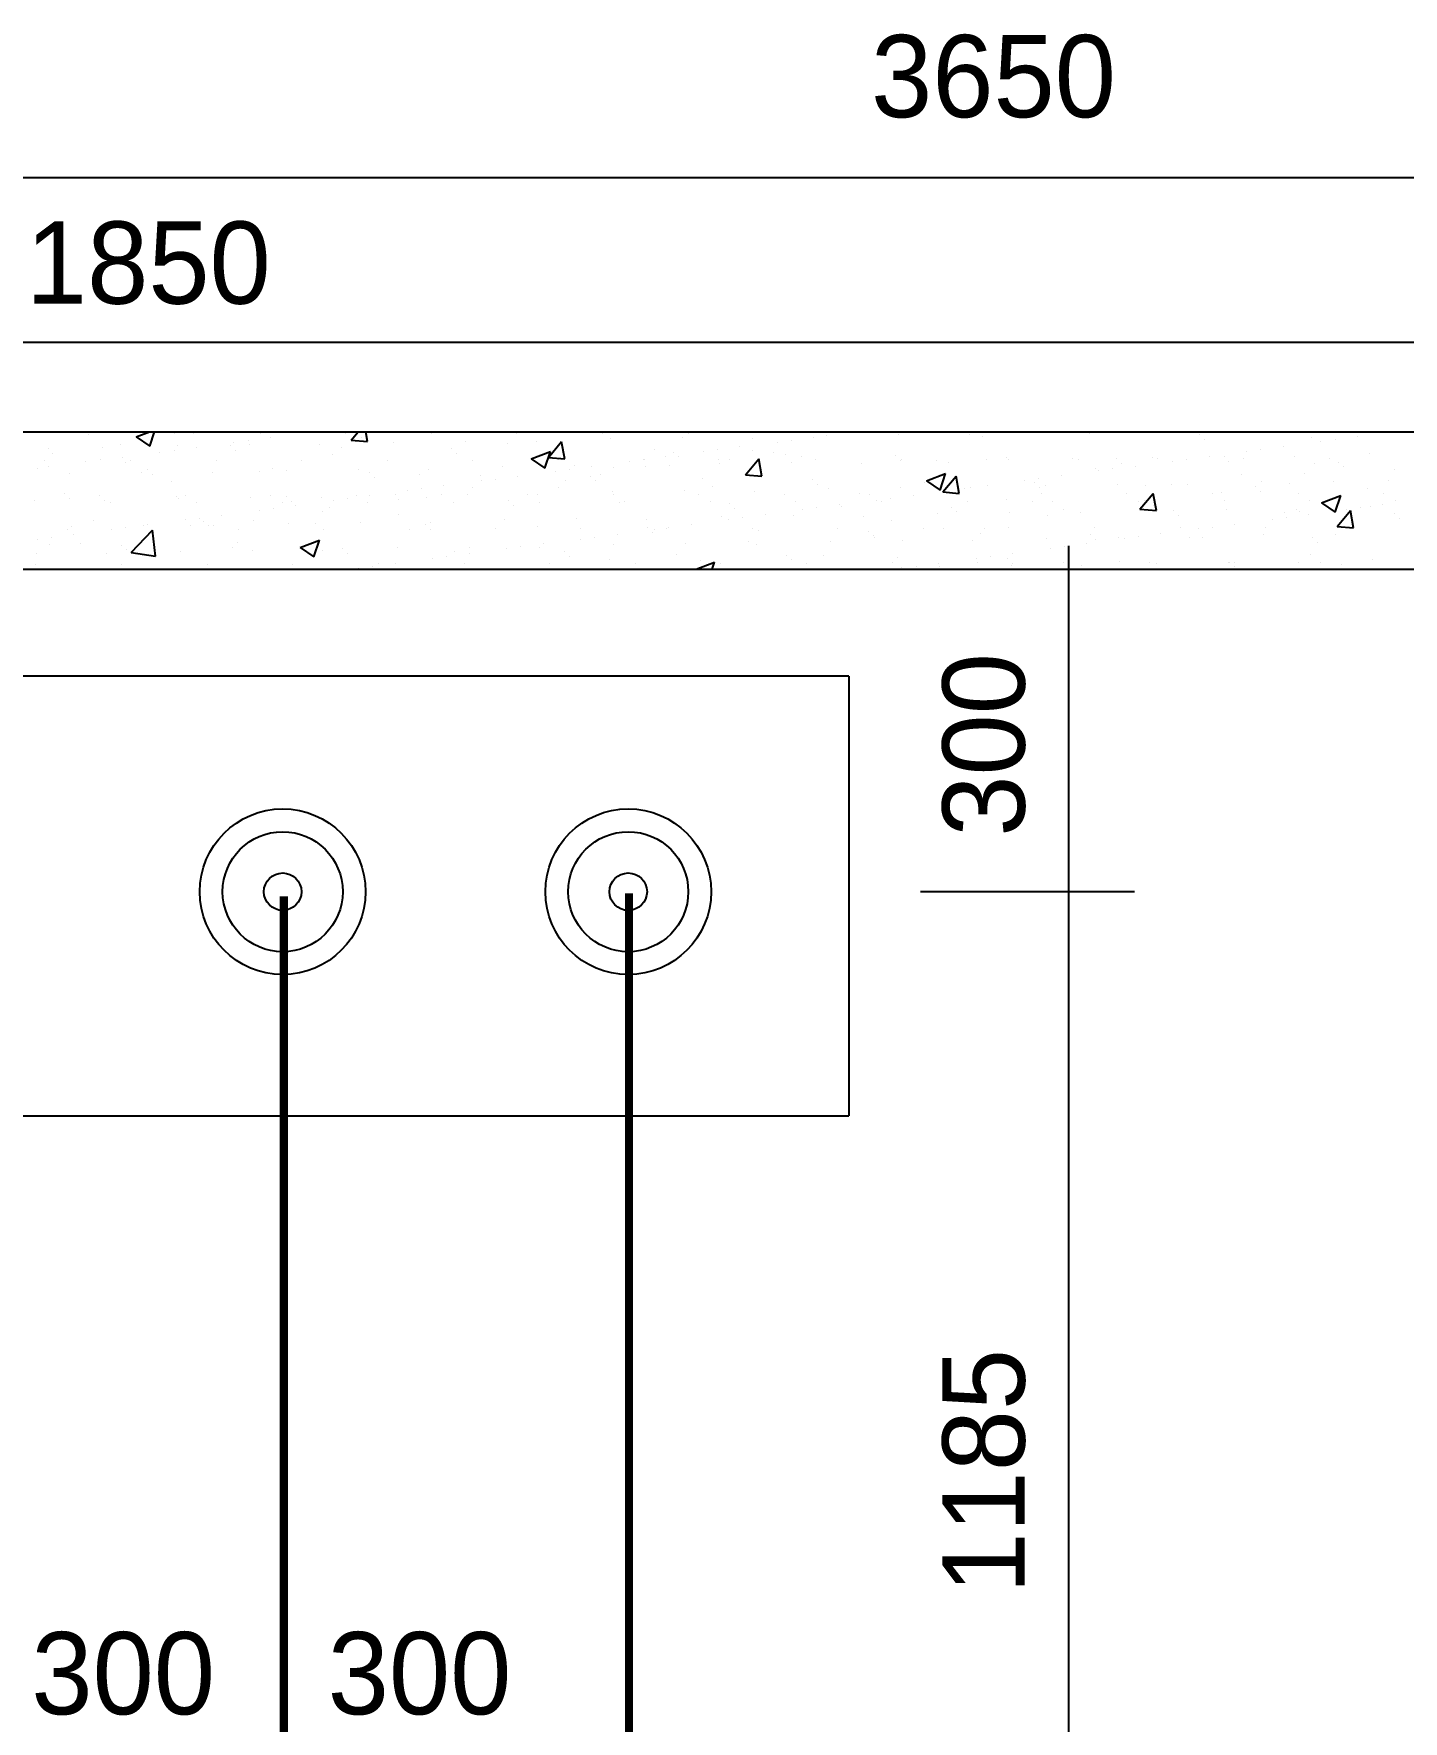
# Model space of a CAD drawing. Extents: x 0.013 to 0.842, y 0.009 to 0.544.
# Drawn here: x 0.23684 to 0.2618, y 0.16867 to 0.19944 of the extents above; entities that cross this region are included whole.
import ezdxf

# ---------------------------------------------------------------- set-up
doc = ezdxf.new("R2010")
doc.units = 0
doc.header["$LTSCALE"] = 250
doc.header["$MEASUREMENT"] = 0
doc.layers.get('0').update_dxf_attribs({"linetype": 'CONTINUOUS'})
doc.layers.add('DETALHES-DIVERSOS', color=7, linetype='CONTINUOUS')
doc.styles.add('ROMANS', font='TXT', dxfattribs={"height": 100})

# ---------------------------------------------------------------- blocks, each defined once
blk = doc.blocks.new('*X1')
at = {"color": 0}
for p, q in [((78516.58050786976, 56741.84203568538), (78516.58050786976, 56741.84203568538)), ((78827.9946940449, 56742.40794103907), (78827.9946940449, 56742.40794103907)), ((79002.1534249564, 56746.62551156375), (79002.1534249564, 56746.62551156375)), ((79139.40888022004, 56742.97384639277), (79139.40888022004, 56742.97384639277)), ((79450.82306639521, 56743.53975174645), (79450.82306639521, 56743.53975174645)), ((79762.23725257035, 56744.10565710016), (79762.23725257035, 56744.10565710016)), ((80073.65143874548, 56744.67156245388), (80073.65143874548, 56744.67156245388)), ((80385.06562492065, 56745.23746780754), (80385.06562492065, 56745.23746780754)), ((80650.93434717208, 56746.51699654116), (80650.93434717208, 56746.51699654116)), ((80696.47981109579, 56745.80337316125), (80696.47981109579, 56745.80337316125)), ((80978.5939933336, 56747.91379454276), (80978.5939933336, 56747.91379454276)), ((81007.89399727095, 56746.36927851495), (81007.89399727095, 56746.36927851495)), ((81319.3081834461, 56746.93518386865), (81319.3081834461, 56746.93518386865)), ((81630.72236962123, 56747.50108922235), (81630.72236962123, 56747.50108922235)), ((81677.47506900273, 56747.85011216225), (81677.47506900273, 56747.85011216225)), ((81844.73415392058, 56742.28594380563), (81844.73415392058, 56742.28594380563)), ((81942.13655579637, 56748.06699457605), (81942.13655579637, 56748.06699457605)), ((82195.04314172005, 56749.96200792368), (82195.04314172005, 56749.96200792368)), ((82253.55074197156, 56748.63289992972), (82253.55074197156, 56748.63289992972)), ((82564.9649281467, 56749.19880528342), (82564.9649281467, 56749.19880528342)), ((82876.37911432183, 56749.76471063714), (82876.37911432183, 56749.76471063714)), ((82955.03456171068, 56749.20207752172), (82955.03456171068, 56749.20207752172)), ((78205.1663216946, 56741.27613033168), (78205.1663216946, 56741.27613033168)), ((78256.75617084459, 56690.74853789616), (78256.75617084459, 56690.74853789616)), ((78319.36781127266, 56703.63424623342), (78319.36781127266, 56703.63424623342)), ((78515.84972045253, 56682.60241427981), (78515.84972045253, 56682.60241427981)), ((78526.84549230238, 56700.47933614024), (78526.84549230238, 56700.47933614024)), ((78597.14819908519, 56693.30556204186), (78597.14819908519, 56693.30556204186)), ((78719.51291219925, 56700.19712469874), (78719.51291219925, 56700.19712469874)), ((78732.9761450934, 56711.18765037601), (78732.9761450934, 56711.18765037601)), ((78737.94484561951, 56683.30736950834), (78737.94484561951, 56683.30736950834)), ((78785.02700031553, 56718.04027546756), (78785.02700031553, 56718.04027546756)), ((78788.60460368713, 56703.81813937974), (78788.60460368713, 56703.81813937974)), ((78866.32547894819, 56728.74342322961), (78866.32547894819, 56728.74342322961)), ((79044.41356501968, 56702.59123190166), (79044.41356501968, 56702.59123190166)), ((79125.55623182033, 56691.35528150312), (79125.55623182033, 56691.35528150312)), ((79314.50288647748, 56712.32203014574), (79314.50288647748, 56712.32203014574)), ((79525.70133274693, 56687.91815996843), (79525.70133274693, 56687.91815996843)), ((79576.26199786222, 56715.66083338524), (79576.26199786222, 56715.66083338524)), ((79832.07095919477, 56714.43392590716), (79832.07095919477, 56714.43392590716)), ((80102.16028065256, 56724.16472415125), (80102.16028065256, 56724.16472415125)), ((80363.9193920373, 56727.50352739074), (80363.9193920373, 56727.50352739074)), ((80492.29028882974, 56683.89069725882), (80492.29028882974, 56683.89069725882)), ((80573.5887674624, 56694.59384502087), (80573.5887674624, 56694.59384502087)), ((80619.72835336985, 56726.27661991266), (80619.72835336985, 56726.27661991266)), ((80709.41671347061, 56712.47593335502), (80709.41671347061, 56712.47593335502)), ((80761.46756869274, 56719.32855844657), (80761.46756869274, 56719.32855844657)), ((80842.76604732539, 56730.03170620862), (80842.76604732539, 56730.03170620862)), ((80889.81767482765, 56736.00741815675), (80889.81767482765, 56736.00741815675)), ((81151.57678621239, 56739.34622139624), (81151.57678621239, 56739.34622139624)), ((81407.38574754495, 56738.11931391818), (81407.38574754495, 56738.11931391818)), ((81457.12276771976, 56734.23803181086), (81457.12276771976, 56734.23803181086)), ((82244.87925484717, 56738.84882227094), (82244.87925484717, 56738.84882227094)), ((82263.31118826743, 56721.95906708055), (82263.31118826743, 56721.95906708055)), ((82468.73085720681, 56685.17898023778), (82468.73085720681, 56685.17898023778)), ((82550.02933583947, 56695.88212799983), (82550.02933583947, 56695.88212799983)), ((82650.92257446825, 56730.00697907533), (82650.92257446825, 56730.00697907533)), ((82685.85728184768, 56713.76421633398), (82685.85728184768, 56713.76421633398)), ((82737.90813706981, 56720.61684142553), (82737.90813706981, 56720.61684142553)), ((82819.20661570247, 56731.31998918758), (82819.20661570247, 56731.31998918758)), ((78045.56259576578, 56643.99629547555), (78045.56259576578, 56643.99629547555)), ((78058.7936393592, 56622.42983966637), (78058.7936393592, 56622.42983966637)), ((78194.62158536741, 56640.31192800051), (78194.62158536741, 56640.31192800051)), ((78246.67244058954, 56647.16455309207), (78246.67244058954, 56647.16455309207)), ((78327.97091922219, 56657.86770085411), (78327.97091922219, 56657.86770085411)), ((78356.97678194092, 56644.56220082925), (78356.97678194092, 56644.56220082925)), ((78463.7988652304, 56675.74978918826), (78463.7988652304, 56675.74978918826)), ((78668.39096811607, 56645.12810618295), (78668.39096811607, 56645.12810618295)), ((78979.80515429121, 56645.69401153664), (78979.80515429121, 56645.69401153664)), ((79291.21934046636, 56646.25991689034), (79291.21934046636, 56646.25991689034)), ((79544.13326616719, 56671.02840477804), (79544.13326616719, 56671.02840477804)), ((79602.63352664153, 56646.82582224402), (79602.63352664153, 56646.82582224402)), ((79711.4812514705, 56621.90218869784), (79711.4812514705, 56621.90218869784)), ((79914.04771281668, 56647.39172759773), (79914.04771281668, 56647.39172759773)), ((79931.74465236801, 56679.07631677282), (79931.74465236801, 56679.07631677282)), ((79973.24036285524, 56625.24099193734), (79973.24036285524, 56625.24099193734)), ((80035.2342077364, 56623.71812264538), (80035.2342077364, 56623.71812264538)), ((80171.06215374461, 56641.60021097952), (80171.06215374461, 56641.60021097952)), ((80223.11300896674, 56648.45283607108), (80223.11300896674, 56648.45283607108)), ((80225.4618989918, 56647.95763295145), (80225.4618989918, 56647.95763295145)), ((80229.0493241878, 56624.01408445926), (80229.0493241878, 56624.01408445926)), ((80304.4114875994, 56659.15598383312), (80304.4114875994, 56659.15598383312)), ((80331.8897532946, 56675.63919523812), (80331.8897532946, 56675.63919523812)), ((80350.32168671486, 56658.74944004773), (80350.32168671486, 56658.74944004773)), ((80440.23943360761, 56677.03807216727), (80440.23943360761, 56677.03807216727)), ((80499.13864564558, 56633.74488270334), (80499.13864564558, 56633.74488270334)), ((80536.87608516696, 56648.52353830511), (80536.87608516696, 56648.52353830511)), ((80737.93307291568, 56666.79735204251), (80737.93307291568, 56666.79735204251)), ((80760.89775703033, 56637.08368594284), (80760.89775703033, 56637.08368594284)), ((80848.2902713421, 56649.08944365882), (80848.2902713421, 56649.08944365882)), ((81016.70671836288, 56635.85677846476), (81016.70671836288, 56635.85677846476)), ((81138.07817384228, 56663.36023050783), (81138.07817384228, 56663.36023050783)), ((81156.51010726254, 56646.47047531744), (81156.51010726254, 56646.47047531744)), ((81159.70445751726, 56649.65534901252), (81159.70445751726, 56649.65534901252)), ((81286.79603982068, 56645.58757670885), (81286.79603982068, 56645.58757670885)), ((81471.11864369242, 56650.22125436622), (81471.11864369242, 56650.22125436622)), ((81544.12149346336, 56654.51838731221), (81544.12149346336, 56654.51838731221)), ((81548.55515120541, 56648.92637994834), (81548.55515120541, 56648.92637994834)), ((81782.53282986754, 56650.78715971992), (81782.53282986754, 56650.78715971992)), ((81804.36411253798, 56647.69947247026), (81804.36411253798, 56647.69947247026)), ((81944.26659438995, 56651.08126577751), (81944.26659438995, 56651.08126577751)), ((81962.69852781021, 56634.19151058712), (81962.69852781021, 56634.19151058712)), ((82011.67477611348, 56625.00640562434), (82011.67477611348, 56625.00640562434)), ((82074.45343399578, 56657.43027071435), (82074.45343399578, 56657.43027071435)), ((82093.94701604269, 56651.35306507361), (82093.94701604269, 56651.35306507361)), ((82147.50272212169, 56642.88849395848), (82147.50272212169, 56642.88849395848)), ((82199.55357734382, 56649.74111905004), (82199.55357734382, 56649.74111905004)), ((82280.85205597647, 56660.44426681208), (82280.85205597647, 56660.44426681208)), ((82336.21254538052, 56660.76907395384), (82336.21254538052, 56660.76907395384)), ((82350.30991401103, 56642.2394225819), (82350.30991401103, 56642.2394225819)), ((82405.36120221787, 56651.91897042729), (82405.36120221787, 56651.91897042729)), ((82416.68000198469, 56678.32635514623), (82416.68000198469, 56678.32635514623)), ((82592.02150671306, 56659.54216647577), (82592.02150671306, 56659.54216647577)), ((82716.77538839301, 56652.48487578099), (82716.77538839301, 56652.48487578099)), ((82750.45501493762, 56638.80230104721), (82750.45501493762, 56638.80230104721)), ((82768.88694835787, 56621.91254585682), (82768.88694835787, 56621.91254585682)), ((82862.11082817086, 56669.27296471985), (82862.11082817086, 56669.27296471985)), ((78018.75515081544, 56615.86668974), (78018.75515081544, 56615.86668974)), ((78136.16646312032, 56598.21680068684), (78136.16646312032, 56598.21680068684)), ((78397.92557450506, 56601.55560392632), (78397.92557450506, 56601.55560392632)), ((78418.90025174203, 56612.42956820531), (78418.90025174203, 56612.42956820531)), ((78437.33218516229, 56595.53981301491), (78437.33218516229, 56595.53981301491)), ((78653.73453583762, 56600.32869644826), (78653.73453583762, 56600.32869644826)), ((78824.94357136311, 56603.5877250097), (78824.94357136311, 56603.5877250097)), ((78923.82385729541, 56610.05949469234), (78923.82385729541, 56610.05949469234)), ((79185.58296868016, 56613.39829793182), (79185.58296868016, 56613.39829793182)), ((79225.0886722897, 56600.15060347501), (79225.0886722897, 56600.15060347501)), ((79243.52060570996, 56583.26084828461), (79243.52060570996, 56583.26084828461)), ((79441.39193001272, 56612.17139045376), (79441.39193001272, 56612.17139045376)), ((79631.13199191079, 56591.30876027939), (79631.13199191079, 56591.30876027939)), ((79632.70759401862, 56570.72448860403), (79632.70759401862, 56570.72448860403)), ((79684.75844924075, 56577.57711369558), (79684.75844924075, 56577.57711369558)), ((79766.0569278734, 56588.28026145763), (79766.0569278734, 56588.28026145763)), ((79901.88487388162, 56606.16234979178), (79901.88487388162, 56606.16234979178)), ((79953.93572910374, 56613.01497488333), (79953.93572910374, 56613.01497488333)), ((80031.27709283738, 56587.87163874471), (80031.27709283738, 56587.87163874471)), ((80049.70902625764, 56570.98188355431), (80049.70902625764, 56570.98188355431)), ((80437.32041245846, 56579.02979554908), (80437.32041245846, 56579.02979554908)), ((80837.46551338505, 56575.59267401439), (80837.46551338505, 56575.59267401439)), ((80855.8974468053, 56558.702918824), (80855.8974468053, 56558.702918824)), ((81243.50883300614, 56566.75083081879), (81243.50883300614, 56566.75083081879)), ((81609.1481623957, 56572.01277158299), (81609.1481623957, 56572.01277158299)), ((81643.65393393273, 56563.31370928409), (81643.65393393273, 56563.31370928409)), ((81661.19901761782, 56578.86539667454), (81661.19901761782, 56578.86539667454)), ((81742.49749625048, 56589.56854443659), (81742.49749625048, 56589.56854443659)), ((81878.32544225869, 56607.45063277073), (81878.32544225869, 56607.45063277073)), ((81930.37629748082, 56614.30325786229), (81930.37629748082, 56614.30325786229)), ((81945.53351619845, 56558.50653850043), (81945.53351619845, 56558.50653850043)), ((82471.4317989888, 56567.01042926645), (82471.4317989888, 56567.01042926645)), ((82733.19091037354, 56570.34923250593), (82733.19091037354, 56570.34923250593)), ((78007.246545323, 56499.29306847292), (78007.246545323, 56499.29306847292)), ((78118.28759128481, 56524.66201171188), (78118.28759128481, 56524.66201171188)), ((78136.71952470507, 56507.77225652149), (78136.71952470507, 56507.77225652149)), ((78243.7595855318, 56517.73088751404), (78243.7595855318, 56517.73088751404)), ((78263.05550665555, 56498.06616099484), (78263.05550665555, 56498.06616099484)), ((78524.33091090589, 56515.82016851626), (78524.33091090589, 56515.82016851626)), ((78533.14482811335, 56507.79695923893), (78533.14482811335, 56507.79695923893)), ((78555.17377170695, 56518.29679286775), (78555.17377170695, 56518.29679286775)), ((78794.9039394981, 56511.13576247842), (78794.9039394981, 56511.13576247842)), ((78866.5879578821, 56518.86269822145), (78866.5879578821, 56518.86269822145)), ((78924.47601183248, 56512.38304698158), (78924.47601183248, 56512.38304698158)), ((79050.71290083065, 56509.90885500034), (79050.71290083065, 56509.90885500034)), ((79094.35303429262, 56499.84876622853), (79094.35303429262, 56499.84876622853)), ((79146.40388951475, 56506.70139132009), (79146.40388951475, 56506.70139132009)), ((79178.00214405725, 56519.42860357514), (79178.00214405725, 56519.42860357514)), ((79227.70236814741, 56517.40453908213), (79227.70236814741, 56517.40453908213)), ((79320.80222228845, 56519.63965324443), (79320.80222228845, 56519.63965324443)), ((79330.51933145356, 56503.54120378596), (79330.51933145356, 56503.54120378596)), ((79363.53031415562, 56535.28662741628), (79363.53031415562, 56535.28662741628)), ((79415.58116937775, 56542.13925250783), (79415.58116937775, 56542.13925250783)), ((79489.41633023239, 56519.99450892884), (79489.41633023239, 56519.99450892884)), ((79496.8796480104, 56552.84240026988), (79496.8796480104, 56552.84240026988)), ((79582.56133367318, 56522.97845648392), (79582.56133367318, 56522.97845648392)), ((79730.66443238016, 56500.10408225127), (79730.66443238016, 56500.10408225127)), ((79800.83051640756, 56520.56041428252), (79800.83051640756, 56520.56041428252)), ((79838.37029500573, 56521.75154900586), (79838.37029500573, 56521.75154900586)), ((80108.45961646353, 56531.48234724993), (80108.45961646353, 56531.48234724993)), ((80112.24470258271, 56521.12631963623), (80112.24470258271, 56521.12631963623)), ((80370.21872784826, 56534.82115048942), (80370.21872784826, 56534.82115048942)), ((80423.65888875783, 56521.69222498994), (80423.65888875783, 56521.69222498994)), ((80626.02768918082, 56533.59424301136), (80626.02768918082, 56533.59424301136)), ((80735.073074933, 56522.25813034362), (80735.073074933, 56522.25813034362)), ((80896.11701063861, 56543.32504125543), (80896.11701063861, 56543.32504125543)), ((81046.48726110814, 56522.82403569732), (81046.48726110814, 56522.82403569732)), ((81070.79360266977, 56501.13704920751), (81070.79360266977, 56501.13704920751)), ((81122.8444578919, 56507.98967429907), (81122.8444578919, 56507.98967429907)), ((81157.87612202336, 56546.66384449493), (81157.87612202336, 56546.66384449493)), ((81204.14293652456, 56518.69282206112), (81204.14293652456, 56518.69282206112)), ((81357.9014472833, 56523.38994105102), (81357.9014472833, 56523.38994105102)), ((81392.02173775483, 56543.42753548679), (81392.02173775483, 56543.42753548679)), ((81400.07101957394, 56496.52496063368), (81400.07101957394, 56496.52496063368)), ((81413.6850833559, 56545.43693701686), (81413.6850833559, 56545.43693701686)), ((81473.32021638748, 56554.13068324884), (81473.32021638748, 56554.13068324884)), ((81662.08586735299, 56546.4239540937), (81662.08586735299, 56546.4239540937)), ((81669.31563345845, 56523.95584640471), (81669.31563345845, 56523.95584640471)), ((81683.77440481371, 56555.16773526093), (81683.77440481371, 56555.16773526093)), ((81711.4852057491, 56497.09086598737), (81711.4852057491, 56497.09086598737)), ((81980.72981963358, 56524.52175175842), (81980.72981963358, 56524.52175175842)), ((82022.89939192422, 56497.65677134108), (82022.89939192422, 56497.65677134108)), ((82049.69725355381, 56554.47186608847), (82049.69725355381, 56554.47186608847)), ((82201.34247753101, 56557.27963102236), (82201.34247753101, 56557.27963102236)), ((82292.14400580872, 56525.08765711211), (82292.14400580872, 56525.08765711211)), ((82334.31357809936, 56498.22267669477), (82334.31357809936, 56498.22267669477)), ((82449.8423544804, 56551.03474455378), (82449.8423544804, 56551.03474455378)), ((82468.27428790065, 56534.14498936339), (82468.27428790065, 56534.14498936339)), ((82603.5581919839, 56525.65356246578), (82603.5581919839, 56525.65356246578)), ((82645.72776427455, 56498.78858204844), (82645.72776427455, 56498.78858204844)), ((82855.88567410148, 56542.19290135817), (82855.88567410148, 56542.19290135817)), ((82914.97237815904, 56526.21946781949), (82914.97237815904, 56526.21946781949)), ((82957.14195044969, 56499.35448740215), (82957.14195044969, 56499.35448740215)), ((78285.92915782245, 56490.8659070967), (78285.92915782245, 56490.8659070967)), ((78597.34334399759, 56491.43181245041), (78597.34334399759, 56491.43181245041)), ((78608.04932978876, 56435.82566894459), (78608.04932978876, 56435.82566894459)), ((78689.34780842141, 56446.52881670664), (78689.34780842141, 56446.52881670664)), ((78825.17575442963, 56464.41090504079), (78825.17575442963, 56464.41090504079)), ((78877.22660965176, 56471.26353013234), (78877.22660965176, 56471.26353013234)), ((78908.75753017275, 56491.99771780411), (78908.75753017275, 56491.99771780411)), ((78942.90794525274, 56495.49329179119), (78942.90794525274, 56495.49329179119)), ((78958.52508828441, 56481.96667789439), (78958.52508828441, 56481.96667789439)), ((79220.17171634789, 56492.5636231578), (79220.17171634789, 56492.5636231578)), ((79531.58590252303, 56493.1295285115), (79531.58590252303, 56493.1295285115)), ((79749.09636580042, 56483.21432706088), (79749.09636580042, 56483.21432706088)), ((79843.0000886982, 56493.69543386518), (79843.0000886982, 56493.69543386518)), ((80136.70775200124, 56491.26223905566), (80136.70775200124, 56491.26223905566)), ((80154.41427487336, 56494.26133921889), (80154.41427487336, 56494.26133921889)), ((80465.82846104847, 56494.8272445726), (80465.82846104847, 56494.8272445726)), ((80505.43798145655, 56441.06250580203), (80505.43798145655, 56441.06250580203)), ((80536.85285292783, 56487.82511752097), (80536.85285292783, 56487.82511752097)), ((80555.28478634809, 56470.93536233057), (80555.28478634809, 56470.93536233057)), ((80584.4898981659, 56437.11395192357), (80584.4898981659, 56437.11395192357)), ((80665.78837679856, 56447.81709968562), (80665.78837679856, 56447.81709968562)), ((80767.19709284129, 56444.40130904152), (80767.19709284129, 56444.40130904152)), ((80777.24264722364, 56495.39314992628), (80777.24264722364, 56495.39314992628)), ((80801.61632280677, 56465.69918801977), (80801.61632280677, 56465.69918801977)), ((80853.6671780289, 56472.55181311132), (80853.6671780289, 56472.55181311132)), ((80934.96565666156, 56483.25496087337), (80934.96565666156, 56483.25496087337)), ((80942.8961725489, 56478.98327432535), (80942.8961725489, 56478.98327432535)), ((81023.00605417385, 56443.17440156345), (81023.00605417385, 56443.17440156345)), ((81088.65683339878, 56495.95905527998), (81088.65683339878, 56495.95905527998)), ((81293.09537563163, 56452.90519980753), (81293.09537563163, 56452.90519980753)), ((81343.04127347551, 56475.54615279067), (81343.04127347551, 56475.54615279067)), ((81361.47320689577, 56458.65639760028), (81361.47320689577, 56458.65639760028)), ((81554.85448701639, 56456.24400304702), (81554.85448701639, 56456.24400304702)), ((81749.08459309659, 56466.70430959505), (81749.08459309659, 56466.70430959505)), ((81810.66344834895, 56455.01709556895), (81810.66344834895, 56455.01709556895)), ((82149.22969402318, 56463.26718806035), (82149.22969402318, 56463.26718806035)), ((82167.66162744343, 56446.37743286996), (82167.66162744343, 56446.37743286996)), ((82342.51188119147, 56468.08669705253), (82342.51188119147, 56468.08669705253)), ((82555.27301364426, 56454.42534486474), (82555.27301364426, 56454.42534486474)), ((82560.93046654305, 56438.40223490255), (82560.93046654305, 56438.40223490255)), ((82598.32084252403, 56466.85978957445), (82598.32084252403, 56466.85978957445)), ((82642.22894517571, 56449.10538266459), (82642.22894517571, 56449.10538266459)), ((82778.05689118386, 56466.98747099872), (82778.05689118386, 56466.98747099872)), ((82830.10774640599, 56473.84009609027), (82830.10774640599, 56473.84009609027)), ((82868.41016398183, 56476.59058781854), (82868.41016398183, 56476.59058781854)), ((82911.40622503865, 56484.54324385232), (82911.40622503865, 56484.54324385232)), ((82955.41811457084, 56450.98822333005), (82955.41811457084, 56450.98822333005)), ((78126.32543189361, 56393.58607224058), (78126.32543189361, 56393.58607224058)), ((78142.46579893128, 56405.53442378552), (78142.46579893128, 56405.53442378552)), ((78150.99324869542, 56375.65309433114), (78150.99324869542, 56375.65309433114)), ((78223.71825044867, 56428.05261202284), (78223.71825044867, 56428.05261202284)), ((78286.82119470363, 56393.53518266529), (78286.82119470363, 56393.53518266529)), ((78338.87204992576, 56400.38780775684), (78338.87204992576, 56400.38780775684)), ((78404.22491031603, 56408.87322702502), (78404.22491031603, 56408.87322702502)), ((78420.17052855842, 56411.09095551889), (78420.17052855842, 56411.09095551889)), ((78437.73961806876, 56394.15197759427), (78437.73961806876, 56394.15197759427)), ((78555.99847456663, 56428.97304385304), (78555.99847456663, 56428.97304385304)), ((78623.86335137526, 56424.61549048815), (78623.86335137526, 56424.61549048815)), ((78642.29528479552, 56407.72573529775), (78642.29528479552, 56407.72573529775)), ((78660.03387164859, 56407.64631954694), (78660.03387164859, 56407.64631954694)), ((78749.1538042439, 56394.71788294797), (78749.1538042439, 56394.71788294797)), ((78930.12319310638, 56417.37711779102), (78930.12319310638, 56417.37711779102)), ((79029.90667099634, 56415.77364729254), (79029.90667099634, 56415.77364729254)), ((79060.56799041906, 56395.28378830168), (79060.56799041906, 56395.28378830168)), ((79191.88230449113, 56420.71592103052), (79191.88230449113, 56420.71592103052)), ((79371.9821765942, 56395.84969365536), (79371.9821765942, 56395.84969365536)), ((79430.05177192292, 56412.33652575785), (79430.05177192292, 56412.33652575785)), ((79447.69126582367, 56419.48901355244), (79447.69126582367, 56419.48901355244)), ((79448.48370534318, 56395.44677056745), (79448.48370534318, 56395.44677056745)), ((79683.39636276934, 56396.41559900907), (79683.39636276934, 56396.41559900907)), ((79717.78058728146, 56429.21981179653), (79717.78058728146, 56429.21981179653)), ((79836.09509154402, 56403.49468256223), (79836.09509154402, 56403.49468256223)), ((79979.53969866621, 56432.55861503602), (79979.53969866621, 56432.55861503602)), ((79994.81054894452, 56396.98150436275), (79994.81054894452, 56396.98150436275)), ((80127.43381707257, 56376.94137731013), (80127.43381707257, 56376.94137731013)), ((80235.34865999875, 56431.33170755794), (80235.34865999875, 56431.33170755794)), ((80236.2401924706, 56400.05756102755), (80236.2401924706, 56400.05756102755)), ((80254.67212589087, 56383.16780583715), (80254.67212589087, 56383.16780583715)), ((80263.26176308078, 56394.82346564427), (80263.26176308078, 56394.82346564427)), ((80306.22473511967, 56397.54740971646), (80306.22473511967, 56397.54740971646)), ((80315.31261830291, 56401.67609073583), (80315.31261830291, 56401.67609073583)), ((80396.61109693557, 56412.37923849787), (80396.61109693557, 56412.37923849787)), ((80532.43904294378, 56430.26132683202), (80532.43904294378, 56430.26132683202)), ((80617.63892129478, 56398.11331507017), (80617.63892129478, 56398.11331507017)), ((80642.28351209169, 56391.21571783192), (80642.28351209169, 56391.21571783192)), ((80929.05310746995, 56398.67922042384), (80929.05310746995, 56398.67922042384)), ((81042.42861301827, 56387.77859629723), (81042.42861301827, 56387.77859629723)), ((81240.4672936451, 56399.24512577755), (81240.4672936451, 56399.24512577755)), ((81448.47193263937, 56378.93675310163), (81448.47193263937, 56378.93675310163)), ((81551.88147982025, 56399.81103113125), (81551.88147982025, 56399.81103113125)), ((81848.61703356596, 56375.49963156693), (81848.61703356596, 56375.49963156693)), ((81863.2956659954, 56400.37693648494), (81863.2956659954, 56400.37693648494)), ((82103.87438544972, 56378.2296602891), (82103.87438544972, 56378.2296602891)), ((82174.70985217055, 56400.94284183865), (82174.70985217055, 56400.94284183865)), ((82239.70233145793, 56396.11174862325), (82239.70233145793, 56396.11174862325)), ((82291.75318668006, 56402.9643737148), (82291.75318668006, 56402.9643737148)), ((82373.05166531271, 56413.66752147685), (82373.05166531271, 56413.66752147685)), ((82477.73113479976, 56374.32805236513), (82477.73113479976, 56374.32805236513)), ((82486.12403834568, 56401.50874719234), (82486.12403834568, 56401.50874719234)), ((82508.87961132092, 56431.54960981099), (82508.87961132092, 56431.54960981099)), ((82739.4902461845, 56377.66685560462), (82739.4902461845, 56377.66685560462)), ((82973.8500479911, 56434.09846813966), (82973.8500479911, 56434.09846813966)), ((78017.64391484064, 56358.09732147754), (78017.64391484064, 56358.09732147754)), ((78069.69477006276, 56364.9499465691), (78069.69477006276, 56364.9499465691)), ((78323.25069091804, 56336.84793399472), (78323.25069091804, 56336.84793399472)), ((78341.6826243383, 56319.95817880433), (78341.6826243383, 56319.95817880433)), ((78539.44416392432, 56315.11458233761), (78539.44416392432, 56315.11458233761)), ((78729.29401053912, 56328.00609079911), (78729.29401053912, 56328.00609079911)), ((78801.20327530906, 56318.4533855771), (78801.20327530906, 56318.4533855771)), ((79057.01223664162, 56317.22647809904), (79057.01223664162, 56317.22647809904)), ((79129.4391114657, 56324.56896926442), (79129.4391114657, 56324.56896926442)), ((79327.1015580994, 56326.95727634311), (79327.1015580994, 56326.95727634311)), ((79535.48243108678, 56315.72712606881), (79535.48243108678, 56315.72712606881)), ((79588.86066948414, 56330.29607958261), (79588.86066948414, 56330.29607958261)), ((79724.90720335479, 56323.94774326878), (79724.90720335479, 56323.94774326878)), ((79776.95805857691, 56330.80036836033), (79776.95805857691, 56330.80036836033)), ((79844.6696308167, 56329.06917210454), (79844.6696308167, 56329.06917210454)), ((79858.25653720957, 56341.50351612238), (79858.25653720957, 56341.50351612238)), ((79935.62753201339, 56312.29000453412), (79935.62753201339, 56312.29000453412)), ((79994.08448321778, 56359.38560445653), (79994.08448321778, 56359.38560445653)), ((80046.13533843991, 56366.23822954808), (80046.13533843991, 56366.23822954808)), ((80114.75895227448, 56338.79997034861), (80114.75895227448, 56338.79997034861)), ((80376.51806365923, 56342.13877358811), (80376.51806365923, 56342.13877358811)), ((80632.32702499178, 56340.91186611004), (80632.32702499178, 56340.91186611004)), ((80902.41634644958, 56350.64266435413), (80902.41634644958, 56350.64266435413)), ((81060.86054643853, 56370.88884110684), (81060.86054643853, 56370.88884110684)), ((81164.17545783431, 56353.98146759361), (81164.17545783431, 56353.98146759361)), ((81419.98441916688, 56352.75456011554), (81419.98441916688, 56352.75456011554)), ((81690.07374062468, 56362.48535835963), (81690.07374062468, 56362.48535835963)), ((81701.34777173193, 56325.23602624775), (81701.34777173193, 56325.23602624775)), ((81753.39862695406, 56332.08865133931), (81753.39862695406, 56332.08865133931)), ((81834.69710558672, 56342.79179910135), (81834.69710558672, 56342.79179910135)), ((81867.04896698621, 56358.60987637654), (81867.04896698621, 56358.60987637654)), ((81951.83285200941, 56365.82416159911), (81951.83285200941, 56365.82416159911)), ((81970.52505159493, 56360.6738874355), (81970.52505159493, 56360.6738874355)), ((82022.57590681706, 56367.52651252705), (82022.57590681706, 56367.52651252705)), ((82207.64181334196, 56364.59725412105), (82207.64181334196, 56364.59725412105)), ((82254.66035318704, 56366.65778837131), (82254.66035318704, 56366.65778837131)), ((82654.80545411362, 56363.22066683663), (82654.80545411362, 56363.22066683663)), ((82673.23738753388, 56346.33091164623), (82673.23738753388, 56346.33091164623)), ((78013.10823548447, 56266.75475892539), (78013.10823548447, 56266.75475892539)), ((78013.54588113396, 56306.6106915716), (78013.54588113396, 56306.6106915716)), ((78269.35484246652, 56305.38378409354), (78269.35484246652, 56305.38378409354)), ((78324.52242165964, 56267.32066427908), (78324.52242165964, 56267.32066427908)), ((78635.9366078348, 56267.88656963277), (78635.9366078348, 56267.88656963277)), ((78947.35079400994, 56268.45247498647), (78947.35079400994, 56268.45247498647)), ((79147.87104488596, 56307.67921407403), (79147.87104488596, 56307.67921407403)), ((79186.55264362879, 56253.07202089328), (79186.55264362879, 56253.07202089328)), ((79238.60349885092, 56259.92464598484), (79238.60349885092, 56259.92464598484)), ((79258.7649801851, 56269.01838034017), (79258.7649801851, 56269.01838034017)), ((79319.90197748358, 56270.62779374688), (79319.90197748358, 56270.62779374688)), ((79455.72992349179, 56288.50988208103), (79455.72992349179, 56288.50988208103)), ((79507.78077871392, 56295.36250717258), (79507.78077871392, 56295.36250717258)), ((79570.17916636023, 56269.58428569386), (79570.17916636023, 56269.58428569386)), ((79589.07925734657, 56306.06565493463), (79589.07925734657, 56306.06565493463)), ((79881.59335253538, 56270.15019104756), (79881.59335253538, 56270.15019104756)), ((79954.05946543365, 56295.40024934372), (79954.05946543365, 56295.40024934372)), ((80193.00753871055, 56270.71609640124), (80193.00753871055, 56270.71609640124)), ((80341.67085163447, 56303.44816133851), (80341.67085163447, 56303.44816133851)), ((80504.4217248857, 56271.28200175495), (80504.4217248857, 56271.28200175495)), ((80741.81595256105, 56300.01103980381), (80741.81595256105, 56300.01103980381)), ((80760.24788598131, 56283.12128461341), (80760.24788598131, 56283.12128461341)), ((80773.49642865226, 56251.71893214021), (80773.49642865226, 56251.71893214021)), ((80815.83591106081, 56271.84790710867), (80815.83591106081, 56271.84790710867)), ((81029.3053899848, 56250.49202466213), (81029.3053899848, 56250.49202466213)), ((81127.25009723598, 56272.41381246234), (81127.25009723598, 56272.41381246234)), ((81147.85927218213, 56291.16919660819), (81147.85927218213, 56291.16919660819)), ((81162.99321200594, 56254.36030387226), (81162.99321200594, 56254.36030387226)), ((81215.04406722807, 56261.21292896381), (81215.04406722807, 56261.21292896381)), ((81296.34254586072, 56271.91607672586), (81296.34254586072, 56271.91607672586)), ((81299.39471144261, 56260.22282290621), (81299.39471144261, 56260.22282290621)), ((81432.17049186894, 56289.79816506), (81432.17049186894, 56289.79816506)), ((81438.66428341113, 56272.97971781604), (81438.66428341113, 56272.97971781604)), ((81484.22134709106, 56296.65079015156), (81484.22134709106, 56296.65079015156)), ((81548.00437310874, 56287.73207507352), (81548.00437310874, 56287.73207507352)), ((81561.15382282736, 56263.56162614571), (81561.15382282736, 56263.56162614571)), ((81565.51982572372, 56307.35393791361), (81565.51982572372, 56307.35393791361)), ((81566.436306529, 56270.84231988312), (81566.436306529, 56270.84231988312)), ((81750.07846958628, 56273.54562316975), (81750.07846958628, 56273.54562316975)), ((81816.9627841599, 56262.33471866763), (81816.9627841599, 56262.33471866763)), ((81954.04769272982, 56278.89023187789), (81954.04769272982, 56278.89023187789)), ((82061.49265576144, 56274.11152852344), (82061.49265576144, 56274.11152852344)), ((82087.0521056177, 56272.06551691172), (82087.0521056177, 56272.06551691172)), ((82348.81121700244, 56275.40432015121), (82348.81121700244, 56275.40432015121)), ((82354.1927936564, 56275.45311034319), (82354.1927936564, 56275.45311034319)), ((82372.62472707666, 56258.5633551528), (82372.62472707666, 56258.5633551528)), ((82372.90684193658, 56274.67743387715), (82372.90684193658, 56274.67743387715)), ((82604.620178335, 56274.17741267314), (82604.620178335, 56274.17741267314)), ((82684.3210281117, 56275.24333923084), (82684.3210281117, 56275.24333923084)), ((82760.23611327748, 56266.61126714759), (82760.23611327748, 56266.61126714759)), ((82874.70949979278, 56283.90821091722), (82874.70949979278, 56283.90821091722))]:
    blk.add_line(p, q, dxfattribs=at)
blk = doc.blocks.new('*X0')
at = {"color": 0}
for p, q in [((78377.25702426484, 56731.32542260896), (78425.905961614, 56750)), ((78427.04283709583, 56697.71247378485), (78444.58732986586, 56750.00000000001)), ((78586.72678190761, 56742.52040124589), (78586.72678190761, 56742.52040124589)), ((79159.42847636904, 56719.00236312248), (79185.43858204033, 56749.99999999999)), ((79219.24375187802, 56713.71065014294), (79212.54975252238, 56750.00000000001)), ((81079.74851380047, 56748.93034431007), (81079.74851380047, 56748.93034431007)), ((78057.74527332518, 56687.85270209732), (78057.74527332518, 56687.85270209732)), ((78377.25705776457, 56731.325410349), (78426.99931211787, 56697.77383614075)), ((78436.47721036998, 56737.71370752538), (78436.47721036998, 56737.71370752538)), ((79159.4285027912, 56719.00238135515), (79219.20018467671, 56713.77303679029)), ((79195.98996126493, 56728.82744547872), (79195.98996126493, 56728.82744547872)), ((79729.81239743734, 56706.27257374435), (79729.81239743734, 56706.27257374435)), ((79876.68865896978, 56656.25022813989), (79924.89772969627, 56713.70356137382)), ((79936.50387979197, 56650.95795192102), (79924.94131794121, 56713.64063680834)), ((80263.63483360974, 56683.71770200998), (80263.63483360974, 56683.71770200998)), ((80617.603586999, 56683.05063967082), (80617.603586999, 56683.05063967082)), ((78073.29004928196, 56672.10980835891), (78073.29004928196, 56672.10980835891)), ((78339.19295037333, 56639.61228686079), (78339.19295037333, 56639.61228686079)), ((79090.57487131002, 56668.18221478821), (79090.57487131002, 56668.18221478821)), ((79814.38646023077, 56651.23768653439), (79884.40499221806, 56678.11528275029)), ((79814.38649416542, 56651.23767439798), (79864.12874851872, 56617.68610018973)), ((79864.17219690178, 56617.62361372193), (79884.44852109834, 56678.05276644073)), ((79876.68868541726, 56656.25024657683), (79936.46036730277, 56651.02090201197)), ((80112.4970644464, 56619.03204178844), (80112.4970644464, 56619.03204178844)), ((80315.92001835664, 56625.36909703055), (80315.92001835664, 56625.36909703055)), ((80496.56234445807, 56648.82536197776), (80496.56234445807, 56648.82536197776)), ((80593.94884157054, 56593.4980931573), (80642.15791229703, 56650.95142639123)), ((80653.76400770593, 56588.2052536991), (80642.20144585517, 56650.88793858642)), ((80694.65195540144, 56675.2301024586), (80694.65195540144, 56675.2301024586)), ((80797.45726978216, 56661.16283027559), (80797.45726978216, 56661.16283027559)), ((81331.27970595457, 56638.60795854122), (81331.27970595457, 56638.60795854122)), ((82662.76075221562, 56634.53858381791), (82662.76075221562, 56634.53858381791)), ((78507.38870196765, 56568.07723245589), (78507.38870196765, 56568.07723245589)), ((78873.01538654574, 56617.05741512642), (78873.01538654574, 56617.05741512642)), ((79406.83782271815, 56594.50254339202), (79406.83782271815, 56594.50254339202)), ((79940.66025889057, 56571.94767165765), (79940.66025889057, 56571.94767165765)), ((80065.58019085975, 56592.41123349498), (80065.58019085975, 56592.41123349498)), ((80593.94886804333, 56593.49811179852), (80653.72054992884, 56588.26876723365)), ((81251.51589619672, 56571.14995045983), (81321.53442818401, 56598.02754667572)), ((81251.51593056627, 56571.14993844696), (81301.25818491957, 56537.59836423872)), ((81301.30155670774, 56537.534753659), (81321.5778809043, 56597.9639063778)), ((81311.20902417129, 56530.7459581747), (81359.41809489777, 56588.19929140863)), ((81371.0241356199, 56525.45255547717), (81359.46157376913, 56588.13524036449)), ((81865.10214212697, 56616.05308680684), (81865.10214212697, 56616.05308680684)), ((82143.37386953778, 56559.56228021338), (82143.37386953778, 56559.56228021338)), ((82398.92457829937, 56593.49821507247), (82398.92457829937, 56593.49821507247)), ((82574.09476338809, 56562.88549196378), (82574.09476338809, 56562.88549196378)), ((82628.0305129529, 56599.18458142979), (82628.0305129529, 56599.18458142979)), ((82932.74701447178, 56570.94334333808), (82932.74701447178, 56570.94334333808)), ((82952.82670043288, 56612.74649739184), (82952.82670043288, 56612.74649739184)), ((79434.02981416463, 56509.26604905081), (79434.02981416463, 56509.26604905081)), ((79599.06033182074, 56548.62144890147), (79599.06033182074, 56548.62144890147)), ((79913.37617511569, 56548.72037964544), (79913.37617511569, 56548.72037964544)), ((80474.48269506296, 56549.39279992327), (80474.48269506296, 56549.39279992327)), ((81008.30513123538, 56526.83792818888), (81008.30513123538, 56526.83792818888)), ((81311.2090506694, 56530.7459770202), (81370.9807325549, 56525.51663245534)), ((81542.12756740779, 56504.28305645451), (81542.12756740779, 56504.28305645451)), ((82028.46920677205, 56467.99382319211), (82076.67827749853, 56525.44715642604)), ((82044.8443436105, 56499.07959909748), (82044.8443436105, 56499.07959909748)), ((82088.28426353385, 56462.69985725524), (82076.72170168308, 56525.38254214256)), ((82323.7549358912, 56529.92762842822), (82323.7549358912, 56529.92762842822)), ((82688.64533216266, 56491.06221438526), (82758.66386414994, 56517.93981060116)), ((82738.43091651368, 56457.44589359609), (82758.70724071024, 56517.87504631489)), ((79055.29787711984, 56459.40504362275), (79055.29787711984, 56459.40504362275)), ((79079.67344914292, 56473.64514529694), (79079.67344914292, 56473.64514529694)), ((79330.19000577331, 56448.61539731312), (79330.19000577331, 56448.61539731312)), ((81638.2673469852, 56495.543682331), (81638.2673469852, 56495.543682331)), ((81692.20455919608, 56446.78244398404), (81692.20455919608, 56446.78244398404)), ((82028.46923329546, 56467.99384224188), (82088.24091518097, 56462.76449767702)), ((82075.95000358019, 56481.72818472013), (82075.95000358019, 56481.72818472013)), ((82609.77243975259, 56459.17331298576), (82609.77243975259, 56459.17331298576)), ((82688.6453669671, 56491.06220249594), (82738.3876213204, 56457.51062828769)), ((82745.7293893728, 56405.24168820952), (82793.93846009929, 56462.69502144345)), ((82805.5443914478, 56399.94715903331), (82793.98182959703, 56462.62984392063)), ((78359.19962815757, 56310.85435652317), (78437.08812358878, 56392.03090658205)), ((78448.1797781238, 56297.00319869542), (78437.13159365738, 56391.97300859014)), ((78574.56692659031, 56409.62654741457), (78574.56692659031, 56409.62654741457)), ((78804.95804962295, 56426.44718008718), (78804.95804962295, 56426.44718008718)), ((81124.83061435954, 56425.13308944403), (81124.83061435954, 56425.13308944403)), ((81313.47262215128, 56396.92143855598), (81313.47262215128, 56396.92143855598)), ((81461.65817426812, 56398.97461676515), (81461.65817426812, 56398.97461676515)), ((82745.72941592152, 56405.24170746356), (82805.50109780703, 56400.0123628987)), ((78061.13019396467, 56339.21595452761), (78061.13019396467, 56339.21595452761)), ((78173.40767292783, 56343.30199564301), (78173.40767292783, 56343.30199564301)), ((78747.00383643094, 56348.5104149808), (78747.00383643094, 56348.5104149808)), ((78974.1640763833, 56328.70653194362), (79044.18260837058, 56355.58412815952)), ((78974.1641100042, 56328.70651985006), (79023.9063643575, 56295.15494564182)), ((79023.9495683203, 56295.09311701197), (79044.22589251686, 56355.52226973077)), ((80605.4437316817, 56350.15678583951), (80605.4437316817, 56350.15678583951)), ((81063.13279465439, 56363.96357502042), (81063.13279465439, 56363.96357502042)), ((78359.19962682939, 56310.85437592879), (78448.13638088638, 56297.06112475997)), ((80100.33720912911, 56286.13818795713), (80100.33720912911, 56286.13818795713)), ((80414.89167212688, 56250), (80481.31204433653, 56275.49639208496)), ((80431.58241795927, 56280.81839057624), (80431.58241795927, 56280.81839057624)), ((80472.8213570645, 56249.99999999999), (80481.35525232278, 56275.43340966786)), ((80878.47200492572, 56298.86963443285), (80878.47200492572, 56298.86963443285)), ((82650.60089689834, 56301.64472998659), (82650.60089689834, 56301.64472998659))]:
    blk.add_line(p, q, dxfattribs=at)

msp = doc.modelspace()

# ---------------------------------------------------------------- linework, layer by layer
at = {"layer": 'DETALHES-DIVERSOS'}
for p, q in [((0.2193999999999997, 0.1968155403581477), (0.2958999999999997, 0.1968155403581477)), ((0.2193999999999997, 0.1938155403581477), (0.2958999999999997, 0.1938155403581477)), ((0.2210624773257441, 0.1921831082467688), (0.2901401188452892, 0.1921831082467688)), ((0.2557000000000008, 0.1900999999999986), (0.2557000000000008, 0.1561999999999971)), ((0.2210624773257441, 0.1896782254342688), (0.2900900211890384, 0.1896782254342688)), ((0.25169698771404, 0.1877244168405159), (0.23140743693279, 0.1877244168405159)), ((0.25169698771404, 0.1877244168405159), (0.25169698771404, 0.1797087918405159)), ((0.2530000000000001, 0.1838000000000029), (0.2568999999999996, 0.1838000000000029)), ((0.23140743693279, 0.1797087918405159), (0.25169698771404, 0.1797087918405159))]:
    msp.add_line(p, q, dxfattribs=at)
at = {"layer": 'DETALHES-DIVERSOS', "const_width": 0.00015029296875}
for points in [[(0.2414021257632448, 0.1837106111069879), (0.2414021257632448, 0.1552611355905174)], [(0.24768917521404, 0.1572650418405174), (0.24768917521404, 0.183766701996763)]]:
    msp.add_lwpolyline(points, dxfattribs=at)
at = {"layer": 'DETALHES-DIVERSOS'}
for centre, radius in [((0.2413789208517883, 0.1837966883006884), 0.001510158574723044), ((0.2476759971728025, 0.1837966883006884), 0.001510158574723044), ((0.2413789208517883, 0.1837966883006884), 0.001093744866509748), ((0.2476759971728025, 0.1837966883006884), 0.001093744866509748), ((0.2413789208517883, 0.1837966883006884), 0.0003419226961637197), ((0.2476759971728025, 0.1837966883006884), 0.0003419226961637197)]:
    msp.add_circle(centre, radius, dxfattribs=at)

# ---------------------------------------------------------------- block references
at = {"layer": 'DETALHES-DIVERSOS', "xscale": 5.009765625e-06, "yscale": 5.009765625e-06, "zscale": 5.009765625e-06}
for name in ['*X1', '*X0']:
    msp.add_blockref(name, (-0.1539437349422096, -0.09212109097198118), dxfattribs=at)

# ---------------------------------------------------------------- texts
at = {"layer": 'DETALHES-DIVERSOS', "style": 'ROMANS'}
for s, p in [('3650', (0.2521000000000004, 0.1979155403581463)), ('1850', (0.2367000000000008, 0.1945155403581521)), ('300', (0.2367999999999993, 0.1688000000000029)), ('300', (0.2422000000000007, 0.1688000000000029))]:
    msp.add_text(s, height=0.0015, dxfattribs=at).set_placement(p)
for s, p in [('300', (0.2548999999999996, 0.1848000000000029)), ('1185', (0.2548999999999996, 0.171))]:
    msp.add_text(s, height=0.0015, rotation=90, dxfattribs=at).set_placement(p)

doc.saveas('drawing.dxf')
